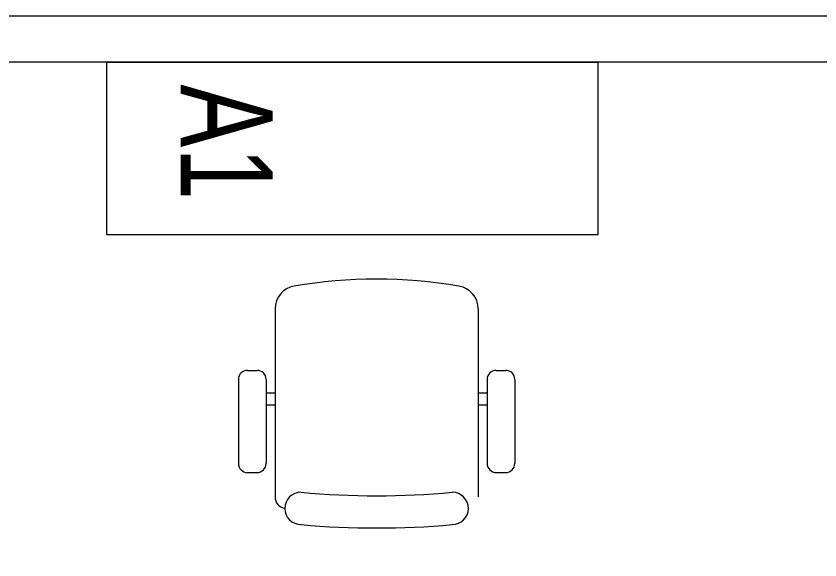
# Model space of a CAD drawing. Header units: millimetres. Extents: x 26027 to 581921, y 7230 to 233891.
# Drawn here: x 568849 to 570595, y 136070 to 137250 of the extents above; entities that cross this region are included whole.
import ezdxf

# ---------------------------------------------------------------- set-up
doc = ezdxf.new("R2010")
doc.units = ezdxf.units.MM
doc.header["$LTSCALE"] = 5
doc.layers.get('0').update_dxf_attribs({"color": 252})
for name, color, linetype, lineweight in [('Medical Equipment and Furniture', 252, 'Continuous', 0), ('NEW', 252, 'Continuous', 5), ('Walls', 252, 'Continuous', 5)]:
    doc.layers.add(name, color=color, linetype=linetype, lineweight=lineweight)
doc.styles.add('X3G_ENTITY_2587EA', font='swisscl.ttf', dxfattribs={"height": 200})

# ---------------------------------------------------------------- blocks, each defined once
blk = doc.blocks.new('*X15')
at = {"color": 0}
for p, q in [((5, 3), (5, 3)), ((5, 3), (5, 3)), ((5, 3), (5, 3)), ((5, 3), (5, 3)), ((5, 3), (5, 3)), ((5, 3), (5, 3)), ((5, 3), (5, 3)), ((5, 3), (5, 3)), ((5, 3), (5, 3)), ((5, 3), (5, 3)), ((5, 3), (5, 3)), ((5, 3), (5, 3)), ((5, 3), (5, 3)), ((5, 3), (5, 3)), ((5, 3), (5, 3)), ((5, 3), (5, 3)), ((5, 3), (5, 3)), ((5, 3), (5, 3)), ((5, 3), (5, 3)), ((5, 3), (5, 3)), ((5, 3), (5, 3)), ((5, 3), (5, 3)), ((5, 3), (5, 3)), ((5, 3), (5, 3)), ((5, 3), (5, 3)), ((5, 3), (5, 3)), ((5, 3), (5, 3)), ((5, 3), (5, 3)), ((5, 3), (5, 3)), ((5, 3), (5, 3)), ((5, 3), (5, 3)), ((5, 3), (5, 3)), ((5, 3), (5, 3)), ((5, 3), (5, 3)), ((5, 3), (5, 3)), ((5, 3), (5, 3)), ((5, 3), (5, 3)), ((5, 3), (5, 3)), ((5, 3), (5, 3)), ((5, 3), (5, 3)), ((5, 3), (5, 3)), ((5, 3), (5, 3)), ((5, 3), (5, 3)), ((5, 3), (5, 3)), ((5, 3), (5, 3)), ((5, 3), (5, 3)), ((5, 3), (5, 3)), ((5, 3), (5, 3)), ((5, 3), (5, 3)), ((5, 3), (5, 3)), ((5, 3), (5, 3)), ((5, 3), (5, 3)), ((5, 3), (5, 3)), ((5, 3), (5, 3)), ((5, 3), (5, 3)), ((5, 3), (5, 3)), ((5, 3), (5, 3)), ((5, 3), (5, 3)), ((5, 3), (5, 3)), ((5, 3), (5, 3)), ((5, 3), (5, 3)), ((5, 3), (5, 3)), ((5, 3), (5, 3)), ((5, 3), (5, 3)), ((5, 3), (5, 3)), ((5, 3), (5, 3)), ((6, 3), (5, 3)), ((5, 3), (5, 3)), ((6, 3), (5, 3)), ((5, 3), (5, 3)), ((6, 3), (5, 3)), ((5, 3), (5, 3)), ((6, 3), (5, 3)), ((5, 3), (5, 3)), ((5, 3), (5, 3)), ((5, 3), (5, 3)), ((5, 3), (5, 3)), ((5, 3), (5, 3)), ((5, 3), (5, 3)), ((5, 3), (5, 3)), ((5, 3), (5, 3)), ((5, 3), (5, 3)), ((5, 3), (5, 3)), ((5, 3), (5, 3)), ((5, 3), (5, 3)), ((5, 3), (5, 3)), ((5, 3), (5, 3)), ((5, 3), (5, 3)), ((5, 3), (5, 3)), ((5, 3), (5, 3)), ((5, 3), (5, 3)), ((5, 3), (5, 3)), ((5, 3), (5, 3)), ((5, 3), (5, 3)), ((5, 3), (5, 3)), ((5, 3), (5, 3)), ((6, 3), (6, 3)), ((6, 3), (6, 3)), ((6, 3), (6, 3)), ((6, 3), (6, 3)), ((6, 3), (6, 3)), ((6, 3), (6, 3)), ((6, 3), (6, 3)), ((6, 3), (6, 3)), ((6, 3), (6, 3)), ((6, 3), (6, 3)), ((6, 3), (6, 3)), ((6, 3), (6, 3)), ((6, 3), (6, 3)), ((6, 3), (6, 3)), ((6, 3), (6, 3)), ((6, 3), (6, 3)), ((6, 3), (6, 3)), ((6, 3), (6, 3)), ((6, 3), (6, 3)), ((6, 3), (6, 3)), ((6, 3), (6, 3)), ((6, 3), (6, 3)), ((6, 3), (6, 3)), ((6, 3), (6, 3)), ((6, 3), (6, 3)), ((6, 3), (6, 3)), ((6, 3), (6, 3)), ((6, 3), (6, 3)), ((6, 3), (6, 3)), ((6, 3), (6, 3)), ((6, 3), (6, 3)), ((6, 3), (6, 3)), ((6, 3), (6, 3)), ((6, 3), (6, 3)), ((6, 3), (6, 3)), ((6, 3), (6, 3)), ((6, 3), (6, 3)), ((6, 3), (6, 3)), ((6, 3), (6, 3)), ((6, 3), (6, 3)), ((6, 3), (6, 3)), ((6, 3), (6, 3)), ((6, 3), (6, 3)), ((6, 3), (6, 3)), ((6, 3), (6, 3)), ((6, 3), (6, 3)), ((6, 3), (6, 3)), ((6, 3), (6, 3)), ((6, 3), (6, 3)), ((6, 3), (6, 3)), ((6, 3), (6, 3)), ((6, 3), (6, 3)), ((6, 3), (6, 3)), ((6, 3), (6, 3)), ((6, 3), (6, 3)), ((6, 3), (6, 3)), ((6, 3), (6, 3)), ((6, 3), (6, 3)), ((6, 3), (6, 3)), ((6, 3), (6, 3)), ((6, 3), (6, 3)), ((6, 3), (6, 3)), ((6, 3), (6, 3)), ((6, 3), (6, 3)), ((6, 3), (6, 3)), ((6, 3), (6, 3)), ((6, 3), (6, 3)), ((6, 3), (6, 3)), ((6, 3), (6, 3)), ((6, 3), (6, 3)), ((6, 3), (6, 3)), ((6, 3), (6, 3)), ((6, 3), (6, 3)), ((6, 3), (6, 3)), ((6, 3), (6, 3)), ((6, 3), (6, 3)), ((6, 3), (6, 3)), ((6, 3), (6, 3)), ((6, 3), (6, 3)), ((6, 3), (6, 3)), ((6, 3), (6, 3)), ((6, 3), (6, 3)), ((6, 3), (6, 3)), ((6, 3), (6, 3)), ((6, 3), (6, 3)), ((6, 3), (6, 3)), ((6, 3), (6, 3)), ((6, 3), (6, 3)), ((6, 3), (6, 3)), ((6, 3), (6, 3)), ((6, 3), (6, 3)), ((6, 3), (6, 3)), ((6, 3), (6, 3)), ((6, 3), (6, 3)), ((6, 3), (6, 3)), ((6, 3), (6, 3)), ((6, 3), (6, 3)), ((6, 3), (6, 3)), ((6, 3), (6, 3)), ((6, 3), (6, 3)), ((6, 3), (6, 3)), ((6, 3), (6, 3)), ((6, 3), (6, 3)), ((6, 3), (6, 3)), ((6, 3), (6, 3)), ((6, 3), (6, 3)), ((6, 3), (6, 3)), ((6, 3), (6, 3)), ((6, 3), (6, 3)), ((6, 3), (6, 3)), ((6, 3), (6, 3)), ((6, 3), (6, 3)), ((6, 3), (6, 3)), ((6, 3), (6, 3)), ((6, 3), (6, 3)), ((6, 3), (6, 3)), ((6, 3), (6, 3)), ((6, 3), (6, 3)), ((6, 3), (6, 3)), ((6, 3), (6, 3)), ((6, 3), (6, 3)), ((6, 3), (6, 3)), ((6, 3), (6, 3)), ((6, 3), (6, 3)), ((6, 3), (6, 3)), ((6, 3), (6, 3)), ((6, 3), (6, 3)), ((6, 3), (6, 3)), ((6, 3), (6, 3)), ((6, 3), (6, 3)), ((6, 3), (6, 3)), ((6, 3), (6, 3)), ((6, 3), (6, 3)), ((6, 3), (6, 3)), ((6, 3), (6, 3)), ((6, 3), (6, 3)), ((6, 3), (6, 3)), ((6, 3), (6, 3)), ((6, 3), (6, 3)), ((6, 3), (6, 3)), ((6, 3), (6, 3)), ((6, 3), (6, 3)), ((6, 3), (6, 3)), ((6, 3), (6, 3)), ((6, 3), (6, 3)), ((6, 3), (6, 3)), ((6, 3), (6, 3)), ((6, 3), (6, 3)), ((6, 3), (6, 3)), ((6, 3), (6, 3)), ((6, 3), (6, 3)), ((6, 3), (6, 3)), ((6, 3), (6, 3)), ((6, 3), (6, 3)), ((6, 3), (6, 3)), ((6, 3), (6, 3)), ((6, 3), (6, 3)), ((6, 3), (6, 3)), ((6, 3), (6, 3)), ((6, 3), (6, 3)), ((6, 3), (6, 3)), ((6, 3), (6, 3)), ((6, 3), (6, 3)), ((6, 3), (6, 3)), ((6, 3), (6, 3)), ((6, 3), (6, 3)), ((6, 3), (6, 3)), ((6, 3), (6, 3)), ((6, 3), (6, 3)), ((6, 3), (6, 3)), ((6, 3), (6, 3)), ((6, 3), (6, 3)), ((6, 3), (6, 3)), ((6, 3), (6, 3)), ((6, 3), (6, 3)), ((6, 3), (6, 3)), ((6, 3), (6, 3)), ((6, 3), (6, 3)), ((6, 3), (6, 3)), ((6, 3), (6, 3)), ((6, 3), (6, 3)), ((6, 3), (6, 3)), ((6, 3), (6, 3)), ((6, 3), (6, 3)), ((6, 3), (6, 3)), ((6, 3), (6, 3)), ((6, 3), (6, 3)), ((6, 3), (6, 3)), ((6, 3), (6, 3)), ((6, 3), (6, 3)), ((6, 3), (6, 3)), ((6, 3), (6, 3)), ((6, 3), (6, 3)), ((6, 3), (6, 3)), ((6, 3), (6, 3)), ((6, 3), (6, 3)), ((6, 3), (6, 3)), ((6, 3), (6, 3)), ((6, 3), (6, 3)), ((6, 3), (6, 3)), ((6, 3), (6, 3)), ((6, 3), (6, 3)), ((6, 3), (6, 3)), ((6, 3), (6, 3)), ((6, 3), (5, 3)), ((6, 3), (5, 3)), ((6, 3), (5, 3)), ((6, 3), (5, 3)), ((6, 3), (5, 3)), ((6, 3), (6, 3)), ((6, 3), (6, 3)), ((6, 3), (6, 3)), ((6, 3), (6, 3)), ((6, 3), (6, 3)), ((6, 3), (6, 3)), ((6, 3), (6, 3)), ((6, 3), (6, 3)), ((6, 3), (6, 3)), ((6, 3), (6, 3)), ((6, 3), (6, 3)), ((6, 3), (6, 3)), ((6, 3), (6, 3)), ((6, 3), (6, 3)), ((6, 3), (6, 3)), ((6, 3), (6, 3)), ((6, 3), (6, 3)), ((6, 3), (6, 3)), ((6, 3), (6, 3)), ((6, 3), (6, 3)), ((6, 3), (6, 3)), ((6, 3), (6, 3)), ((6, 3), (6, 3)), ((6, 3), (6, 3)), ((6, 3), (6, 3)), ((6, 3), (6, 3)), ((6, 3), (6, 3)), ((6, 3), (6, 3)), ((6, 3), (6, 3)), ((6, 3), (6, 3)), ((6, 3), (6, 3)), ((6, 3), (6, 3)), ((6, 3), (6, 3)), ((6, 3), (6, 3)), ((6, 3), (6, 3)), ((6, 3), (6, 3)), ((6, 3), (6, 3)), ((6, 3), (6, 3)), ((6, 3), (6, 3)), ((6, 3), (6, 3)), ((6, 3), (6, 3)), ((6, 3), (6, 3)), ((6, 3), (6, 3)), ((6, 3), (6, 3)), ((6, 3), (6, 3)), ((6, 3), (6, 3)), ((6, 3), (6, 3)), ((6, 3), (6, 3)), ((6, 3), (6, 3)), ((6, 3), (6, 3)), ((6, 3), (6, 3)), ((6, 3), (6, 3)), ((6, 3), (6, 3)), ((6, 3), (6, 3)), ((6, 3), (6, 3)), ((6, 3), (6, 3)), ((6, 3), (6, 3)), ((6, 3), (6, 3)), ((6, 3), (6, 3)), ((6, 3), (6, 3)), ((6, 3), (6, 3)), ((6, 3), (6, 3)), ((6, 3), (6, 3)), ((6, 3), (6, 3)), ((6, 3), (6, 3)), ((6, 3), (6, 3)), ((6, 3), (6, 3)), ((6, 3), (6, 3)), ((6, 3), (6, 3)), ((6, 3), (6, 3)), ((6, 3), (6, 3)), ((6, 3), (6, 3)), ((6, 3), (6, 3)), ((6, 3), (6, 3)), ((6, 3), (6, 3)), ((6, 3), (6, 3)), ((6, 3), (6, 3)), ((6, 3), (6, 3)), ((6, 3), (6, 3)), ((6, 3), (6, 3)), ((6, 3), (6, 3)), ((6, 3), (6, 3)), ((6, 3), (6, 3)), ((6, 3), (6, 3)), ((6, 3), (6, 3)), ((6, 3), (6, 3)), ((6, 3), (6, 3)), ((6, 3), (6, 3)), ((6, 3), (6, 3)), ((6, 3), (6, 3)), ((6, 3), (6, 3)), ((6, 3), (6, 3)), ((6, 3), (6, 3)), ((6, 3), (6, 3)), ((6, 3), (6, 3)), ((6, 3), (6, 3)), ((6, 3), (6, 3)), ((6, 3), (6, 3)), ((6, 3), (6, 3)), ((6, 3), (6, 3)), ((6, 3), (6, 3)), ((6, 3), (6, 3)), ((6, 3), (6, 3)), ((6, 3), (6, 3)), ((6, 3), (6, 3)), ((6, 3), (6, 3)), ((6, 3), (6, 3)), ((6, 3), (6, 3)), ((6, 3), (6, 3)), ((6, 3), (6, 3)), ((6, 3), (6, 3)), ((6, 3), (6, 3)), ((6, 3), (6, 3)), ((6, 3), (6, 3)), ((6, 3), (6, 3)), ((6, 3), (6, 3)), ((6, 3), (6, 3)), ((6, 3), (6, 3)), ((6, 3), (6, 3)), ((6, 3), (6, 3)), ((6, 3), (6, 3)), ((6, 3), (6, 3)), ((6, 3), (6, 3)), ((6, 3), (6, 3)), ((6, 3), (6, 3)), ((6, 3), (6, 3)), ((6, 3), (6, 3)), ((6, 3), (6, 3)), ((6, 3), (6, 3)), ((6, 3), (6, 3)), ((6, 3), (6, 3)), ((6, 3), (6, 3)), ((6, 3), (6, 3)), ((6, 3), (6, 3)), ((6, 3), (6, 3)), ((6, 3), (6, 3)), ((6, 3), (6, 3)), ((6, 3), (6, 3)), ((6, 3), (6, 3)), ((6, 3), (6, 3)), ((6, 3), (6, 3)), ((6, 3), (6, 3)), ((6, 3), (6, 3)), ((6, 3), (6, 3)), ((6, 3), (6, 3)), ((6, 3), (6, 3)), ((6, 3), (6, 3)), ((6, 3), (6, 3)), ((6, 3), (6, 3)), ((6, 3), (6, 3)), ((6, 3), (6, 3)), ((6, 3), (6, 3)), ((6, 3), (6, 3)), ((6, 3), (6, 3)), ((6, 3), (6, 3)), ((6, 3), (6, 3)), ((6, 3), (6, 3)), ((6, 3), (6, 3)), ((6, 3), (6, 3)), ((6, 3), (6, 3)), ((6, 3), (6, 3)), ((6, 3), (6, 3)), ((6, 3), (6, 3)), ((6, 3), (6, 3)), ((6, 3), (6, 3)), ((6, 3), (6, 3)), ((6, 3), (6, 3)), ((6, 3), (6, 3)), ((6, 3), (6, 3)), ((6, 3), (6, 3)), ((6, 3), (6, 3)), ((6, 3), (6, 3)), ((6, 3), (6, 3)), ((6, 3), (6, 3)), ((6, 3), (6, 3)), ((6, 3), (6, 3)), ((6, 3), (6, 3)), ((6, 3), (6, 3)), ((6, 3), (6, 3)), ((6, 3), (6, 3)), ((6, 3), (6, 3)), ((6, 3), (6, 3)), ((6, 3), (6, 3)), ((6, 3), (6, 3)), ((6, 3), (6, 3)), ((6, 3), (6, 3)), ((6, 3), (6, 3)), ((6, 3), (6, 3)), ((6, 3), (6, 3)), ((6, 3), (6, 3)), ((6, 3), (6, 3)), ((6, 3), (6, 3)), ((6, 3), (6, 3)), ((6, 3), (6, 3)), ((6, 3), (6, 3)), ((6, 3), (6, 3)), ((6, 3), (6, 3)), ((6, 3), (6, 3)), ((6, 3), (6, 3)), ((6, 3), (6, 3)), ((6, 3), (6, 3)), ((6, 3), (6, 3)), ((6, 3), (6, 3)), ((6, 3), (6, 3)), ((6, 3), (6, 3)), ((6, 3), (6, 3)), ((6, 3), (6, 3)), ((6, 3), (6, 3)), ((6, 3), (6, 3)), ((6, 3), (6, 3)), ((6, 3), (6, 3)), ((6, 3), (6, 3)), ((6, 3), (6, 3)), ((6, 3), (6, 3)), ((6, 3), (6, 3)), ((6, 3), (6, 3)), ((6, 3), (6, 3)), ((6, 3), (6, 3)), ((6, 3), (6, 3)), ((6, 3), (6, 3)), ((6, 3), (6, 3)), ((6, 3), (6, 3)), ((6, 3), (6, 3)), ((6, 3), (6, 3)), ((6, 3), (6, 3)), ((6, 3), (6, 3)), ((6, 3), (6, 3)), ((6, 3), (6, 3)), ((6, 3), (6, 3)), ((6, 3), (6, 3)), ((6, 3), (6, 3)), ((6, 3), (6, 3)), ((6, 3), (6, 3)), ((6, 3), (6, 3)), ((6, 3), (6, 3)), ((6, 3), (6, 3)), ((6, 3), (6, 3)), ((6, 3), (6, 3)), ((6, 3), (6, 3)), ((6, 3), (6, 3)), ((6, 3), (6, 3)), ((6, 3), (6, 3)), ((6, 3), (6, 3)), ((6, 3), (6, 3)), ((6, 3), (6, 3)), ((6, 3), (6, 3)), ((6, 3), (6, 3)), ((6, 3), (6, 3)), ((6, 3), (6, 3)), ((6, 3), (6, 3)), ((6, 3), (6, 3)), ((6, 3), (6, 3)), ((6, 3), (6, 3)), ((6, 3), (6, 3)), ((6, 3), (6, 3)), ((6, 3), (6, 3)), ((6, 3), (6, 3)), ((6, 3), (6, 3)), ((6, 3), (6, 3)), ((6, 3), (6, 3)), ((6, 3), (6, 3)), ((6, 3), (6, 3)), ((6, 3), (6, 3)), ((6, 3), (6, 3)), ((6, 3), (6, 3)), ((6, 3), (6, 3)), ((6, 3), (6, 3)), ((6, 3), (6, 3)), ((6, 3), (6, 3)), ((6, 3), (6, 3)), ((6, 3), (6, 3)), ((6, 3), (6, 3)), ((6, 3), (6, 3)), ((6, 3), (6, 3)), ((6, 3), (6, 3)), ((6, 3), (6, 3)), ((6, 3), (6, 3)), ((6, 3), (6, 3)), ((6, 3), (6, 3)), ((6, 3), (6, 3)), ((6, 3), (6, 3)), ((6, 3), (6, 3)), ((6, 3), (6, 3)), ((6, 3), (6, 3)), ((6, 3), (6, 3)), ((6, 3), (6, 3)), ((6, 3), (6, 3)), ((6, 3), (6, 3)), ((6, 3), (6, 3)), ((6, 3), (6, 3)), ((6, 3), (6, 3)), ((6, 3), (6, 3)), ((6, 3), (6, 3)), ((6, 3), (6, 3)), ((6, 3), (6, 3)), ((6, 3), (6, 3)), ((6, 3), (6, 3)), ((6, 3), (6, 3)), ((6, 3), (6, 3)), ((6, 3), (6, 3)), ((6, 3), (6, 3)), ((6, 3), (6, 3)), ((6, 3), (6, 3)), ((6, 3), (6, 3)), ((6, 3), (6, 3)), ((6, 3), (6, 3)), ((6, 3), (6, 3)), ((6, 3), (6, 3)), ((6, 3), (6, 3)), ((6, 3), (6, 3)), ((6, 3), (6, 3)), ((6, 3), (6, 3)), ((6, 3), (6, 3)), ((6, 3), (6, 3)), ((6, 3), (6, 3)), ((6, 3), (6, 3)), ((6, 3), (6, 3))]:
    blk.add_line(p, q, dxfattribs=at)
blk = doc.blocks.new('*X16')
at = {"color": 0}
for p, q in [((13, 1), (13, 1)), ((13, 1), (13, 1)), ((13, 1), (13, 1)), ((13, 1), (13, 1)), ((13, 1), (13, 1)), ((13, 1), (13, 1)), ((13, 1), (13, 1)), ((13, 1), (13, 1)), ((13, 1), (13, 1)), ((13, 1), (13, 1)), ((13, 1), (13, 1)), ((13, 1), (13, 1)), ((13, 1), (13, 1)), ((13, 1), (13, 1)), ((13, 1), (13, 1)), ((13, 1), (14, 1)), ((13, 1), (14, 1)), ((13, 1), (14, 1)), ((13, 1), (13, 1)), ((13, 1), (13, 1)), ((13, 1), (13, 1)), ((13, 1), (13, 1)), ((13, 1), (13, 1)), ((13, 1), (13, 1)), ((13, 1), (13, 1)), ((13, 1), (13, 1)), ((13, 1), (13, 1)), ((13, 1), (13, 1)), ((13, 1), (13, 1)), ((13, 1), (13, 1)), ((13, 1), (13, 1)), ((13, 1), (13, 1)), ((13, 1), (13, 1)), ((13, 1), (13, 1)), ((13, 1), (13, 1)), ((13, 1), (13, 1)), ((13, 1), (13, 1)), ((13, 1), (13, 1)), ((13, 1), (13, 1)), ((13, 1), (13, 1)), ((13, 1), (13, 1)), ((13, 1), (13, 1)), ((13, 1), (13, 1)), ((13, 1), (13, 1)), ((13, 1), (13, 1)), ((13, 1), (13, 1)), ((13, 1), (13, 1)), ((13, 1), (13, 1)), ((13, 1), (13, 1)), ((13, 1), (13, 1)), ((13, 1), (13, 1)), ((13, 1), (13, 1)), ((13, 1), (13, 1)), ((13, 1), (13, 1)), ((13, 1), (13, 1)), ((13, 1), (13, 1)), ((13, 1), (13, 1)), ((13, 1), (13, 1)), ((13, 1), (13, 1)), ((13, 1), (13, 1)), ((13, 1), (13, 1)), ((13, 1), (13, 1)), ((13, 1), (13, 1)), ((13, 1), (13, 1)), ((13, 1), (13, 1)), ((13, 1), (13, 1)), ((13, 1), (13, 1)), ((13, 1), (13, 1)), ((13, 1), (13, 1)), ((13, 1), (13, 1)), ((13, 1), (13, 1)), ((13, 1), (13, 1)), ((13, 1), (13, 1)), ((13, 1), (13, 1)), ((13, 1), (13, 1)), ((13, 1), (13, 1)), ((13, 1), (13, 1)), ((13, 1), (13, 1)), ((13, 1), (13, 1)), ((13, 1), (13, 1)), ((13, 1), (13, 1)), ((13, 1), (13, 1)), ((13, 1), (13, 1)), ((13, 1), (13, 1)), ((13, 1), (13, 1)), ((13, 1), (13, 1)), ((13, 1), (13, 1)), ((13, 1), (13, 1)), ((13, 1), (13, 1)), ((13, 1), (13, 1)), ((13, 1), (13, 1)), ((13, 1), (13, 1)), ((13, 1), (13, 1)), ((13, 1), (13, 1)), ((13, 1), (13, 1)), ((13, 1), (13, 1)), ((13, 1), (13, 1)), ((13, 1), (13, 1)), ((13, 1), (13, 1)), ((13, 1), (13, 1)), ((13, 1), (13, 1)), ((13, 1), (13, 1)), ((13, 1), (13, 1)), ((13, 1), (13, 1)), ((13, 1), (13, 1)), ((13, 1), (13, 1)), ((13, 1), (13, 1)), ((13, 1), (13, 1)), ((13, 1), (13, 1)), ((13, 1), (13, 1)), ((13, 1), (13, 1)), ((13, 1), (13, 1)), ((13, 1), (13, 1)), ((13, 1), (13, 1)), ((13, 1), (13, 1)), ((13, 1), (13, 1)), ((13, 1), (13, 1)), ((13, 1), (13, 1)), ((13, 1), (13, 1)), ((13, 1), (13, 1)), ((13, 1), (13, 1)), ((13, 1), (13, 1)), ((13, 1), (13, 1)), ((13, 1), (14, 1)), ((13, 0), (13, 0)), ((13, 0), (13, 0)), ((13, 0), (13, 0)), ((13, 0), (13, 0)), ((13, 0), (13, 0)), ((13, 0), (13, 0)), ((13, 0), (13, 0)), ((13, 0), (13, 0)), ((13, 0), (13, 0)), ((13, 0), (13, 0)), ((13, 0), (13, 0)), ((13, 0), (13, 0)), ((13, 0), (13, 0)), ((13, 0), (13, 0)), ((13, 0), (13, 0)), ((13, 0), (13, 0)), ((13, 0), (13, 0)), ((13, 0), (13, 0)), ((13, 0), (13, 0)), ((13, 0), (13, 0)), ((13, 0), (13, 0)), ((13, 0), (13, 0)), ((13, 0), (13, 0)), ((13, 0), (13, 0)), ((13, 0), (13, 0)), ((13, 0), (13, 0)), ((13, 0), (13, 0)), ((13, 0), (13, 0)), ((13, 0), (13, 0)), ((13, 0), (13, 0)), ((13, 0), (13, 0)), ((13, 0), (13, 0)), ((13, 0), (13, 0)), ((13, 0), (13, 0)), ((13, 0), (13, 0)), ((13, 0), (13, 0)), ((13, 0), (13, 0)), ((13, 0), (13, 0)), ((13, 0), (13, 0)), ((13, 0), (13, 0)), ((13, 0), (13, 0)), ((13, 0), (13, 0)), ((13, 0), (13, 0)), ((13, 0), (13, 0)), ((13, 0), (13, 0)), ((13, 0), (13, 0)), ((13, 0), (13, 0)), ((13, 0), (13, 0)), ((13, 0), (14, 0)), ((13, 0), (14, 0)), ((13, 0), (13, 0)), ((13, 0), (14, 0)), ((14, 1), (14, 1)), ((14, 1), (14, 1)), ((14, 1), (14, 1)), ((14, 1), (14, 1)), ((14, 1), (14, 1)), ((14, 1), (14, 1)), ((14, 1), (14, 1)), ((14, 1), (14, 1)), ((14, 1), (14, 1)), ((14, 1), (14, 1)), ((14, 1), (14, 1)), ((14, 1), (14, 1)), ((14, 1), (14, 1)), ((14, 1), (14, 1)), ((14, 1), (14, 1)), ((14, 1), (14, 1)), ((14, 1), (14, 1)), ((14, 1), (14, 1)), ((14, 1), (14, 1)), ((14, 1), (14, 1)), ((14, 1), (14, 1)), ((14, 1), (14, 1)), ((14, 1), (14, 1)), ((14, 1), (14, 1)), ((14, 1), (14, 1)), ((14, 1), (14, 1)), ((14, 1), (14, 1)), ((14, 1), (14, 1)), ((14, 1), (14, 1)), ((14, 1), (14, 1)), ((14, 1), (14, 1)), ((14, 1), (14, 1)), ((14, 1), (14, 1)), ((14, 1), (14, 1)), ((14, 1), (14, 1)), ((14, 1), (14, 1)), ((14, 1), (14, 1)), ((14, 1), (14, 1)), ((14, 1), (14, 1)), ((14, 1), (14, 1)), ((14, 1), (14, 1)), ((14, 1), (14, 1)), ((14, 1), (14, 1)), ((14, 1), (14, 1)), ((14, 1), (14, 1)), ((14, 1), (14, 1)), ((14, 1), (14, 1)), ((14, 1), (14, 1)), ((14, 1), (14, 1)), ((14, 1), (14, 1)), ((14, 1), (14, 1)), ((14, 1), (14, 1)), ((14, 1), (14, 1)), ((14, 1), (14, 1)), ((14, 1), (14, 1)), ((14, 1), (14, 1)), ((14, 1), (14, 1)), ((14, 1), (14, 1)), ((14, 1), (14, 1)), ((14, 1), (14, 1)), ((14, 1), (14, 1)), ((14, 1), (14, 1)), ((14, 1), (14, 1)), ((14, 1), (14, 1)), ((14, 1), (14, 1)), ((14, 1), (14, 1)), ((14, 1), (14, 1)), ((14, 1), (14, 1)), ((14, 1), (14, 1)), ((14, 1), (14, 1)), ((14, 1), (14, 1)), ((14, 1), (14, 1)), ((14, 1), (14, 1)), ((14, 1), (14, 1)), ((14, 1), (14, 1)), ((14, 1), (14, 1)), ((14, 1), (14, 1)), ((14, 1), (14, 1)), ((14, 1), (14, 1)), ((14, 1), (14, 1)), ((14, 1), (14, 1)), ((14, 1), (14, 1)), ((14, 1), (14, 1)), ((14, 1), (14, 1)), ((14, 1), (14, 1)), ((14, 1), (14, 1)), ((14, 1), (14, 1)), ((14, 1), (14, 1)), ((14, 1), (14, 1)), ((14, 1), (14, 1)), ((14, 1), (14, 1)), ((14, 1), (14, 1)), ((14, 1), (14, 1)), ((14, 1), (14, 1)), ((14, 0), (14, 0)), ((14, 0), (14, 0)), ((14, 0), (14, 0)), ((14, 0), (14, 0)), ((14, 0), (14, 0)), ((14, 0), (14, 0)), ((14, 0), (14, 0)), ((14, 0), (14, 0)), ((14, 0), (14, 0)), ((14, 0), (14, 0)), ((14, 0), (14, 0)), ((14, 0), (14, 0)), ((14, 0), (14, 0)), ((14, 0), (14, 0)), ((14, 0), (14, 0)), ((14, 0), (14, 0)), ((14, 0), (14, 0)), ((14, 0), (14, 0)), ((14, 0), (14, 0)), ((14, 0), (14, 0)), ((14, 0), (14, 0)), ((14, 0), (14, 0)), ((14, 0), (14, 0)), ((14, 0), (14, 0)), ((14, 0), (14, 0)), ((14, 0), (14, 0)), ((14, 0), (14, 0)), ((14, 0), (14, 0)), ((14, 0), (14, 0)), ((14, 0), (14, 0)), ((14, 0), (14, 0)), ((14, 0), (14, 0)), ((14, 0), (14, 0)), ((14, 0), (14, 0)), ((14, 0), (14, 0)), ((14, 0), (14, 0)), ((14, 0), (14, 0)), ((14, 0), (14, 0)), ((14, 0), (14, 0)), ((14, 0), (14, 0)), ((14, 0), (14, 0)), ((14, 0), (14, 0)), ((14, 0), (14, 0)), ((14, 0), (14, 0)), ((14, 0), (14, 0)), ((14, 0), (14, 0)), ((14, 0), (14, 0)), ((14, 0), (14, 0)), ((13, 0), (13, 0)), ((13, 0), (14, 0)), ((13, 0), (13, 0)), ((13, 0), (14, 0)), ((13, 0), (13, 0)), ((13, 0), (14, 0)), ((13, 0), (13, 0)), ((13, 0), (13, 0)), ((13, 0), (13, 0)), ((13, 0), (13, 0)), ((13, 0), (14, 0)), ((13, 0), (13, 0)), ((13, 0), (14, 0)), ((13, 0), (13, 0)), ((13, 0), (14, 0)), ((13, 0), (13, 0)), ((13, 0), (14, 0)), ((13, 0), (13, 0)), ((13, 0), (14, 0)), ((13, 0), (13, 0)), ((13, 0), (14, 0)), ((13, 0), (13, 0)), ((13, 0), (14, 0)), ((13, 0), (13, 0)), ((13, 0), (13, 0)), ((13, 0), (13, 0)), ((13, 0), (14, 0)), ((13, 0), (13, 0)), ((13, 0), (14, 0)), ((13, 0), (13, 0)), ((13, 0), (14, 0)), ((13, 0), (13, 0)), ((13, 0), (14, 0)), ((13, 0), (13, 0)), ((13, 0), (13, 0)), ((13, 0), (13, 0)), ((13, 0), (13, 0)), ((13, 0), (13, 0)), ((13, 0), (13, 0)), ((13, 0), (13, 0)), ((13, 0), (13, 0)), ((13, 0), (13, 0)), ((13, 0), (13, 0)), ((13, 0), (13, 0)), ((13, 0), (13, 0)), ((13, 0), (13, 0)), ((13, 0), (13, 0)), ((13, 0), (13, 0)), ((13, 0), (13, 0)), ((13, 0), (13, 0)), ((13, 0), (13, 0)), ((13, 0), (13, 0)), ((13, 0), (13, 0)), ((13, 0), (13, 0)), ((13, 0), (13, 0)), ((13, 0), (13, 0)), ((13, 0), (13, 0)), ((13, 0), (13, 0)), ((13, 0), (13, 0)), ((13, 0), (13, 0)), ((13, 0), (13, 0)), ((13, 0), (13, 0)), ((13, 0), (13, 0)), ((13, 0), (13, 0)), ((13, -1), (13, -1)), ((13, -1), (13, -1)), ((13, -1), (13, -1)), ((13, -1), (13, -1)), ((13, -1), (13, -1)), ((13, -1), (14, -1)), ((13, -1), (13, -1)), ((14, 0), (14, 0)), ((14, 0), (14, 0)), ((14, 0), (14, 0)), ((14, 0), (14, 0)), ((14, 0), (14, 0)), ((14, 0), (14, 0)), ((14, 0), (14, 0)), ((14, 0), (14, 0)), ((14, 0), (14, 0)), ((14, 0), (14, 0)), ((14, 0), (14, 0)), ((14, 0), (14, 0)), ((14, 0), (14, 0)), ((14, 0), (14, 0)), ((14, 0), (14, 0)), ((13, 0), (14, 0)), ((14, 0), (14, 0)), ((14, 0), (14, 0)), ((14, 0), (14, 0)), ((14, 0), (14, 0)), ((14, 0), (14, 0)), ((14, 0), (14, 0)), ((14, 0), (14, 0)), ((14, 0), (14, 0)), ((14, 0), (14, 0)), ((14, 0), (14, 0)), ((14, 0), (14, 0)), ((14, 0), (14, 0)), ((14, 0), (14, 0)), ((14, 0), (14, 0)), ((14, 0), (14, 0)), ((14, 0), (14, 0)), ((14, 0), (14, 0)), ((14, 0), (14, 0)), ((14, 0), (14, 0)), ((14, 0), (14, 0)), ((14, 0), (14, 0)), ((14, 0), (14, 0)), ((14, 0), (14, 0)), ((14, 0), (14, 0)), ((14, 0), (14, 0)), ((14, 0), (14, 0)), ((14, 0), (14, 0)), ((14, 0), (14, 0)), ((14, 0), (14, 0)), ((14, 0), (14, 0)), ((14, 0), (14, 0)), ((14, 0), (14, 0)), ((14, 0), (14, 0)), ((14, 0), (14, 0)), ((14, -1), (14, -1)), ((14, -1), (14, -1)), ((14, -1), (14, -1)), ((14, -1), (14, -1)), ((14, -1), (14, -1))]:
    blk.add_line(p, q, dxfattribs=at)
blk = doc.blocks.new('GF21018-P')
at = {"color": 0}
for p, q in [((-0.2207, 0.4756), (-0.2207, 0.0675)), ((0.2205, 0.4756), (0.2205, 0.0675)), ((-0.2806, 0.3422), (-0.2598, 0.3422)), ((0.2596, 0.3422), (0.2804, 0.3422)), ((-0.3002, 0.3226), (-0.3002, 0.14)), ((-0.2402, 0.3226), (-0.2402, 0.14)), ((0.24, 0.3226), (0.24, 0.14)), ((0.3, 0.3226), (0.3, 0.14)), ((-0.2402, 0.2937), (-0.2207, 0.2937)), ((0.2205, 0.2937), (0.24, 0.2937)), ((-0.2402, 0.2671), (-0.2207, 0.2671)), ((0.2205, 0.2671), (0.24, 0.2671)), ((-0.2806, 0.1204), (-0.2598, 0.1204)), ((0.2596, 0.1204), (0.2804, 0.1204))]:
    blk.add_line(p, q, dxfattribs=at)
for points in [[(0.24, 0.2937), (0.24, 0.2937), (0.24, 0.2937), (0.24, 0.2937), (0.24, 0.2937), (0.24, 0.2937), (0.24, 0.2937), (0.24, 0.2937), (0.24, 0.2937), (0.24, 0.2937), (0.24, 0.2937), (0.24, 0.2937), (0.24, 0.2937), (0.24, 0.2937), (0.24, 0.2937), (0.24, 0.2937), (0.24, 0.2937), (0.24, 0.2937), (0.24, 0.2937), (0.24, 0.2937), (0.24, 0.2937), (0.24, 0.2937), (0.24, 0.2937), (0.24, 0.2937), (0.24, 0.2937), (0.24, 0.2937), (0.24, 0.2937), (0.24, 0.2937), (0.24, 0.2937), (0.24, 0.2937), (0.24, 0.2937), (0.24, 0.2937), (0.24, 0.2937), (0.24, 0.2937), (0.24, 0.2937), (0.24, 0.2937), (0.24, 0.2937), (0.24, 0.2937), (0.24, 0.2937), (0.24, 0.2937), (0.24, 0.2937), (0.24, 0.2937), (0.24, 0.2937), (0.24, 0.2937), (0.24, 0.2937), (0.24, 0.2937), (0.24, 0.2937), (0.24, 0.2937), (0.24, 0.2937), (0.24, 0.2937), (0.24, 0.2937), (0.24, 0.2937), (0.24, 0.2937), (0.24, 0.2937), (0.24, 0.2937), (0.24, 0.2937), (0.24, 0.2937), (0.24, 0.2937), (0.24, 0.2937), (0.24, 0.2937), (0.24, 0.2937), (0.24, 0.2937), (0.24, 0.2937), (0.24, 0.2937), (0.24, 0.2937), (0.24, 0.2937), (0.24, 0.2937), (0.24, 0.2937), (0.24, 0.2937), (0.24, 0.2937), (0.24, 0.2937), (0.24, 0.2937), (0.24, 0.2937), (0.24, 0.2937), (0.24, 0.2937), (0.24, 0.2937), (0.24, 0.2937), (0.24, 0.2937), (0.24, 0.2937), (0.24, 0.2937), (0.24, 0.2937), (0.24, 0.2937), (0.24, 0.2937), (0.24, 0.2937), (0.24, 0.2937), (0.24, 0.2937), (0.24, 0.2937), (0.24, 0.2937), (0.24, 0.2937), (0.24, 0.2937), (0.24, 0.2937), (0.24, 0.2937), (0.24, 0.2937), (0.24, 0.2937), (0.24, 0.2937), (0.24, 0.2937), (0.24, 0.2937), (0.24, 0.2937), (0.24, 0.2937), (0.24, 0.2937), (0.24, 0.2937), (0.24, 0.2937), (0.24, 0.2937), (0.24, 0.2937), (0.24, 0.2937), (0.24, 0.2937), (0.24, 0.2937), (0.24, 0.2937), (0.24, 0.2937), (0.24, 0.2937), (0.24, 0.2937), (0.24, 0.2937), (0.24, 0.2937), (0.24, 0.2937), (0.24, 0.2937), (0.24, 0.2937), (0.24, 0.2937), (0.24, 0.2937), (0.24, 0.2937), (0.24, 0.2937), (0.24, 0.2937), (0.24, 0.2937), (0.24, 0.2937), (0.24, 0.2937), (0.24, 0.2937), (0.24, 0.2937), (0.24, 0.2937), (0.24, 0.2937), (0.24, 0.2937), (0.24, 0.2937), (0.24, 0.2937), (0.24, 0.2937), (0.24, 0.2937), (0.24, 0.2937), (0.24, 0.2937), (0.24, 0.2937), (0.24, 0.2937), (0.24, 0.2937), (0.24, 0.2937), (0.24, 0.2937), (0.24, 0.2937), (0.24, 0.2937), (0.24, 0.2937), (0.24, 0.2937), (0.24, 0.2937), (0.24, 0.2937), (0.24, 0.2937), (0.24, 0.2937), (0.24, 0.2937), (0.24, 0.2937), (0.24, 0.2937), (0.24, 0.2937), (0.24, 0.2937), (0.24, 0.2937), (0.24, 0.2937), (0.24, 0.2937), (0.24, 0.2937), (0.24, 0.2937), (0.24, 0.2937), (0.24, 0.2937), (0.24, 0.2937), (0.24, 0.2937), (0.24, 0.2937), (0.24, 0.2937), (0.24, 0.2937), (0.24, 0.2937), (0.24, 0.2937), (0.24, 0.2937), (0.24, 0.2937), (0.24, 0.2937), (0.24, 0.2937), (0.24, 0.2937), (0.24, 0.2937), (0.24, 0.2937), (0.24, 0.2937), (0.24, 0.2937), (0.24, 0.2937), (0.24, 0.2937), (0.24, 0.2937), (0.24, 0.2937), (0.24, 0.2937), (0.24, 0.2937), (0.24, 0.2937), (0.24, 0.2937), (0.24, 0.2937), (0.24, 0.2937), (0.24, 0.2937), (0.24, 0.2937), (0.24, 0.2937), (0.24, 0.2937), (0.24, 0.2937), (0.24, 0.2937), (0.24, 0.2937), (0.24, 0.2937), (0.24, 0.2937), (0.24, 0.2937), (0.24, 0.2937), (0.24, 0.2937), (0.24, 0.2937), (0.24, 0.2937), (0.24, 0.2937), (0.24, 0.2937), (0.24, 0.2937), (0.24, 0.2937), (0.24, 0.2937), (0.24, 0.2937), (0.24, 0.2937), (0.24, 0.2937), (0.24, 0.2937), (0.24, 0.2937), (0.24, 0.2937), (0.24, 0.2937), (0.24, 0.2937), (0.24, 0.2937), (0.24, 0.2937), (0.24, 0.2937), (0.24, 0.2937), (0.24, 0.2937), (0.24, 0.2937), (0.24, 0.2937), (0.24, 0.2937), (0.24, 0.2937), (0.24, 0.2937), (0.24, 0.2937), (0.24, 0.2937), (0.24, 0.2937), (0.24, 0.2937), (0.24, 0.2937), (0.24, 0.2937), (0.24, 0.2937), (0.24, 0.2937), (0.24, 0.2937), (0.24, 0.2937), (0.24, 0.2937), (0.24, 0.2937), (0.24, 0.2937), (0.24, 0.2937), (0.24, 0.2937), (0.24, 0.2937), (0.24, 0.2937), (0.24, 0.2937), (0.24, 0.2937), (0.24, 0.2937), (0.24, 0.2937), (0.24, 0.2937), (0.24, 0.2937), (0.24, 0.2937), (0.24, 0.2937), (0.24, 0.2937), (0.24, 0.2937), (0.24, 0.2937), (0.24, 0.2937), (0.24, 0.2937), (0.24, 0.2937), (0.24, 0.2937), (0.24, 0.2937), (0.24, 0.2937), (0.24, 0.2937), (0.24, 0.2937), (0.24, 0.2937), (0.24, 0.2937), (0.24, 0.2937), (0.24, 0.2937), (0.24, 0.2937), (0.24, 0.2937), (0.24, 0.2937), (0.24, 0.2937), (0.24, 0.2937), (0.24, 0.2937), (0.24, 0.2937), (0.24, 0.2937), (0.24, 0.2937), (0.24, 0.2937), (0.24, 0.2937), (0.24, 0.2937), (0.24, 0.2937), (0.24, 0.2937)], [(0.24, 0.2937), (0.24, 0.2937), (0.24, 0.2937), (0.24, 0.2937), (0.24, 0.2937), (0.24, 0.2937), (0.24, 0.2937), (0.24, 0.2937), (0.24, 0.2937), (0.24, 0.2937), (0.24, 0.2937), (0.24, 0.2937), (0.24, 0.2937), (0.24, 0.2937), (0.24, 0.2937), (0.24, 0.2937), (0.24, 0.2937), (0.24, 0.2937), (0.24, 0.2937), (0.24, 0.2937), (0.24, 0.2937), (0.24, 0.2937), (0.24, 0.2937), (0.24, 0.2937), (0.24, 0.2937), (0.24, 0.2937), (0.24, 0.2937), (0.24, 0.2937), (0.24, 0.2937), (0.24, 0.2937), (0.24, 0.2937), (0.24, 0.2937), (0.24, 0.2937), (0.24, 0.2937), (0.24, 0.2937), (0.24, 0.2937), (0.24, 0.2937), (0.24, 0.2937), (0.24, 0.2937), (0.24, 0.2937), (0.24, 0.2937), (0.24, 0.2937), (0.24, 0.2937), (0.24, 0.2937), (0.24, 0.2937), (0.24, 0.2937), (0.24, 0.2937), (0.24, 0.2937), (0.24, 0.2937), (0.24, 0.2937), (0.24, 0.2937), (0.24, 0.2937), (0.24, 0.2937), (0.24, 0.2937), (0.24, 0.2937), (0.24, 0.2937), (0.24, 0.2937), (0.24, 0.2937), (0.24, 0.2937), (0.24, 0.2937), (0.24, 0.2937), (0.24, 0.2937), (0.24, 0.2937), (0.24, 0.2937), (0.24, 0.2937), (0.24, 0.2937), (0.24, 0.2937), (0.24, 0.2937), (0.24, 0.2937), (0.24, 0.2937), (0.24, 0.2937), (0.24, 0.2937), (0.24, 0.2937), (0.24, 0.2937), (0.24, 0.2937), (0.24, 0.2937), (0.24, 0.2937), (0.24, 0.2937), (0.24, 0.2937), (0.24, 0.2937), (0.24, 0.2937), (0.24, 0.2937), (0.24, 0.2937), (0.24, 0.2937), (0.24, 0.2937), (0.24, 0.2937), (0.24, 0.2937), (0.24, 0.2937), (0.24, 0.2937), (0.24, 0.2937), (0.24, 0.2937), (0.24, 0.2937), (0.24, 0.2937), (0.24, 0.2937), (0.24, 0.2937), (0.24, 0.2937), (0.24, 0.2937), (0.24, 0.2937), (0.24, 0.2937), (0.24, 0.2937), (0.24, 0.2937), (0.24, 0.2937), (0.24, 0.2937), (0.24, 0.2937), (0.24, 0.2937), (0.24, 0.2937), (0.24, 0.2937), (0.24, 0.2937), (0.24, 0.2937), (0.24, 0.2937), (0.24, 0.2937), (0.24, 0.2937), (0.24, 0.2937), (0.24, 0.2937), (0.24, 0.2937), (0.24, 0.2937), (0.24, 0.2937), (0.24, 0.2937), (0.24, 0.2937), (0.24, 0.2937), (0.24, 0.2937), (0.24, 0.2937), (0.24, 0.2937), (0.24, 0.2937), (0.24, 0.2937), (0.24, 0.2937), (0.24, 0.2937), (0.24, 0.2937), (0.24, 0.2937), (0.24, 0.2937), (0.24, 0.2937), (0.24, 0.2937), (0.24, 0.2937), (0.24, 0.2937), (0.24, 0.2937), (0.24, 0.2937), (0.24, 0.2937), (0.24, 0.2937), (0.24, 0.2937), (0.24, 0.2937), (0.24, 0.2937), (0.24, 0.2937), (0.24, 0.2937), (0.24, 0.2937), (0.24, 0.2937), (0.24, 0.2937), (0.24, 0.2937), (0.24, 0.2937), (0.24, 0.2937), (0.24, 0.2937), (0.24, 0.2937), (0.24, 0.2937), (0.24, 0.2937), (0.24, 0.2937), (0.24, 0.2937), (0.24, 0.2937), (0.24, 0.2937), (0.24, 0.2937), (0.24, 0.2937), (0.24, 0.2937), (0.24, 0.2937), (0.24, 0.2937), (0.24, 0.2937), (0.24, 0.2937), (0.24, 0.2937), (0.24, 0.2937), (0.24, 0.2937), (0.24, 0.2937), (0.24, 0.2937), (0.24, 0.2937), (0.24, 0.2937), (0.24, 0.2937), (0.24, 0.2937), (0.24, 0.2937), (0.24, 0.2937), (0.24, 0.2937), (0.24, 0.2937), (0.24, 0.2937), (0.24, 0.2937), (0.24, 0.2937), (0.24, 0.2937), (0.24, 0.2937), (0.24, 0.2937), (0.24, 0.2937), (0.24, 0.2937), (0.24, 0.2937), (0.24, 0.2937), (0.24, 0.2937), (0.24, 0.2937), (0.24, 0.2937), (0.24, 0.2937), (0.24, 0.2937), (0.24, 0.2937), (0.24, 0.2937), (0.24, 0.2937), (0.24, 0.2937), (0.24, 0.2937), (0.24, 0.2937), (0.24, 0.2937), (0.24, 0.2937), (0.24, 0.2937), (0.24, 0.2937), (0.24, 0.2937), (0.24, 0.2937), (0.24, 0.2937), (0.24, 0.2937), (0.24, 0.2937), (0.24, 0.2937), (0.24, 0.2937), (0.24, 0.2937), (0.24, 0.2937), (0.24, 0.2937), (0.24, 0.2937), (0.24, 0.2937), (0.24, 0.2937), (0.24, 0.2937), (0.24, 0.2937), (0.24, 0.2937), (0.24, 0.2937)], [(0.24, 0.2937), (0.24, 0.2937), (0.24, 0.2937), (0.24, 0.2937), (0.24, 0.2937), (0.24, 0.2937), (0.24, 0.2937), (0.24, 0.2937), (0.24, 0.2937), (0.24, 0.2937), (0.24, 0.2937), (0.24, 0.2937), (0.24, 0.2937), (0.24, 0.2937), (0.24, 0.2937), (0.24, 0.2937), (0.24, 0.2937), (0.24, 0.2937), (0.24, 0.2937), (0.24, 0.2937), (0.24, 0.2937), (0.24, 0.2937), (0.24, 0.2937), (0.24, 0.2937), (0.24, 0.2937), (0.24, 0.2937), (0.24, 0.2937), (0.24, 0.2937), (0.24, 0.2937), (0.24, 0.2937), (0.24, 0.2937), (0.24, 0.2937), (0.24, 0.2937), (0.24, 0.2937), (0.24, 0.2937), (0.24, 0.2937), (0.24, 0.2937), (0.24, 0.2937), (0.24, 0.2937), (0.24, 0.2937), (0.24, 0.2937), (0.24, 0.2937), (0.24, 0.2937), (0.24, 0.2937), (0.24, 0.2937), (0.24, 0.2937), (0.24, 0.2937), (0.24, 0.2937), (0.24, 0.2937), (0.24, 0.2937), (0.24, 0.2937), (0.24, 0.2937), (0.24, 0.2937), (0.24, 0.2937), (0.24, 0.2937), (0.24, 0.2937), (0.24, 0.2937), (0.24, 0.2937), (0.24, 0.2937), (0.24, 0.2937), (0.24, 0.2937), (0.24, 0.2937), (0.24, 0.2937), (0.24, 0.2937), (0.24, 0.2937), (0.24, 0.2937), (0.24, 0.2937), (0.24, 0.2937), (0.24, 0.2937), (0.24, 0.2937), (0.24, 0.2937), (0.24, 0.2937), (0.24, 0.2937), (0.24, 0.2937), (0.24, 0.2937), (0.24, 0.2937), (0.24, 0.2937), (0.24, 0.2937), (0.24, 0.2937), (0.24, 0.2937), (0.24, 0.2937), (0.24, 0.2937), (0.24, 0.2937), (0.24, 0.2937), (0.24, 0.2937), (0.24, 0.2937), (0.24, 0.2937), (0.24, 0.2937), (0.24, 0.2937), (0.24, 0.2937), (0.24, 0.2937), (0.24, 0.2937), (0.24, 0.2937), (0.24, 0.2937), (0.24, 0.2937), (0.24, 0.2937), (0.24, 0.2937), (0.24, 0.2937), (0.24, 0.2937), (0.24, 0.2937), (0.24, 0.2937), (0.24, 0.2937), (0.24, 0.2937), (0.24, 0.2937), (0.24, 0.2937), (0.24, 0.2937), (0.24, 0.2937), (0.24, 0.2937), (0.24, 0.2937), (0.24, 0.2937), (0.24, 0.2937), (0.24, 0.2937), (0.24, 0.2937), (0.24, 0.2937), (0.24, 0.2937), (0.24, 0.2937), (0.24, 0.2937), (0.24, 0.2937), (0.24, 0.2937), (0.24, 0.2937), (0.24, 0.2937), (0.24, 0.2937), (0.24, 0.2937), (0.24, 0.2937), (0.24, 0.2937), (0.24, 0.2937), (0.24, 0.2937), (0.24, 0.2937), (0.24, 0.2937), (0.24, 0.2937), (0.24, 0.2937), (0.24, 0.2937), (0.24, 0.2937), (0.24, 0.2937), (0.24, 0.2937), (0.24, 0.2937), (0.24, 0.2937), (0.24, 0.2937), (0.24, 0.2937), (0.24, 0.2937), (0.24, 0.2937), (0.24, 0.2937), (0.24, 0.2937), (0.24, 0.2937), (0.24, 0.2937), (0.24, 0.2937), (0.24, 0.2937), (0.24, 0.2937), (0.24, 0.2937), (0.24, 0.2937), (0.24, 0.2937), (0.24, 0.2937), (0.24, 0.2937), (0.24, 0.2937), (0.24, 0.2937), (0.24, 0.2937), (0.24, 0.2937), (0.24, 0.2937), (0.24, 0.2937), (0.24, 0.2937), (0.24, 0.2937), (0.24, 0.2937), (0.24, 0.2937), (0.24, 0.2937), (0.24, 0.2937), (0.24, 0.2937), (0.24, 0.2937), (0.24, 0.2937), (0.24, 0.2937), (0.24, 0.2937), (0.24, 0.2937), (0.24, 0.2937), (0.24, 0.2937), (0.24, 0.2937), (0.24, 0.2937), (0.24, 0.2937), (0.24, 0.2937), (0.24, 0.2937), (0.24, 0.2937), (0.24, 0.2937), (0.24, 0.2937), (0.24, 0.2937), (0.24, 0.2937), (0.24, 0.2937), (0.24, 0.2937), (0.24, 0.2937), (0.24, 0.2937), (0.24, 0.2937), (0.24, 0.2937), (0.24, 0.2937), (0.24, 0.2937), (0.24, 0.2937), (0.24, 0.2937), (0.24, 0.2937), (0.24, 0.2937), (0.24, 0.2937), (0.24, 0.2937), (0.24, 0.2937), (0.24, 0.2937), (0.24, 0.2937), (0.24, 0.2937), (0.24, 0.2937), (0.24, 0.2937), (0.24, 0.2937), (0.24, 0.2937), (0.24, 0.2937), (0.24, 0.2937), (0.24, 0.2937), (0.24, 0.2937), (0.24, 0.2937), (0.24, 0.2937), (0.24, 0.2937), (0.24, 0.2937), (0.24, 0.2937)]]:
    blk.add_lwpolyline(points, close=True, dxfattribs=at)
for centre, radius, start, end in [((-0.1707, 0.4756), 0.05, 99.6329, 180), ((-0.0001, -0.5295), 1.0695, 80.3671, 99.6329), ((0.1705, 0.4756), 0.05, 0, 80.3671), ((-0.2806, 0.3226), 0.0196, 90, 180), ((-0.2598, 0.3226), 0.0196, 360, 90), ((0.2596, 0.3226), 0.0196, 90, 180), ((0.2804, 0.3226), 0.0196, 0, 90), ((-0.2806, 0.14), 0.0196, 180, 270), ((-0.2598, 0.14), 0.0196, 270, 360), ((0.2596, 0.14), 0.0196, 180, 270), ((0.2804, 0.14), 0.0196, 270, 0), ((-0.1643, 0.0425), 0.0351, 90, 270), ((0, 1.8467), 1.7767, 264.6946, 275.3053), ((0.1641, 0.0425), 0.0351, 270, 90), ((-0.1957, 0.0675), 0.025, 180, 261.4721), ((0, 1.8314), 1.8314, 264.8532, 275.147)]:
    blk.add_arc(centre, radius, start, end, dxfattribs=at)
at = {"layer": 'NEW', "color": 0, "linetype": 'Continuous'}
for points in [[(0.24, 0.2937), (0.24, 0.2937), (0.24, 0.2937), (0.24, 0.2937), (0.24, 0.2937), (0.24, 0.2937), (0.24, 0.2937), (0.24, 0.2937)], [(0.24, 0.2937), (0.24, 0.2937), (0.24, 0.2937), (0.24, 0.2937), (0.24, 0.2937), (0.24, 0.2937), (0.24, 0.2937)], [(0.24, 0.2937), (0.24, 0.2937), (0.24, 0.2937), (0.24, 0.2937), (0.24, 0.2937), (0.24, 0.2937), (0.24, 0.2937), (0.24, 0.2937), (0.24, 0.2937)], [(0.24, 0.2937), (0.24, 0.2937), (0.24, 0.2937), (0.24, 0.2937), (0.24, 0.2937), (0.24, 0.2937), (0.24, 0.2937), (0.24, 0.2937), (0.24, 0.2937), (0.24, 0.2937)], [(0.24, 0.2937), (0.24, 0.2937), (0.24, 0.2937), (0.24, 0.2937), (0.24, 0.2937), (0.24, 0.2937), (0.24, 0.2937), (0.24, 0.2937), (0.24, 0.2937), (0.24, 0.2937), (0.24, 0.2937), (0.24, 0.2937), (0.24, 0.2937), (0.24, 0.2937), (0.24, 0.2937)], [(0.24, 0.2937), (0.24, 0.2937), (0.24, 0.2937), (0.24, 0.2937), (0.24, 0.2937), (0.24, 0.2937), (0.24, 0.2937), (0.24, 0.2937), (0.24, 0.2937), (0.24, 0.2937)], [(0.24, 0.2937), (0.24, 0.2937), (0.24, 0.2937), (0.24, 0.2937), (0.24, 0.2937), (0.24, 0.2937), (0.24, 0.2937), (0.24, 0.2937), (0.24, 0.2937), (0.24, 0.2937)], [(0.24, 0.2937), (0.24, 0.2937), (0.24, 0.2937), (0.24, 0.2937), (0.24, 0.2937), (0.24, 0.2937), (0.24, 0.2937), (0.24, 0.2937), (0.24, 0.2937), (0.24, 0.2937)], [(0.24, 0.2937), (0.24, 0.2937), (0.24, 0.2937), (0.24, 0.2937), (0.24, 0.2937), (0.24, 0.2937), (0.24, 0.2937), (0.24, 0.2937), (0.24, 0.2937), (0.24, 0.2937), (0.24, 0.2937), (0.24, 0.2937), (0.24, 0.2937), (0.24, 0.2937), (0.24, 0.2937), (0.24, 0.2937), (0.24, 0.2937), (0.24, 0.2937)], [(0.24, 0.2937), (0.24, 0.2937), (0.24, 0.2937), (0.24, 0.2937), (0.24, 0.2937), (0.24, 0.2937), (0.24, 0.2937), (0.24, 0.2937), (0.24, 0.2937), (0.24, 0.2937), (0.24, 0.2937), (0.24, 0.2937)], [(0.24, 0.2937), (0.24, 0.2937), (0.24, 0.2937), (0.24, 0.2937), (0.24, 0.2937), (0.24, 0.2937), (0.24, 0.2937)], [(0.24, 0.2937), (0.24, 0.2937), (0.24, 0.2937), (0.24, 0.2937), (0.24, 0.2937), (0.24, 0.2937), (0.24, 0.2937), (0.24, 0.2937), (0.24, 0.2937), (0.24, 0.2937), (0.24, 0.2937), (0.24, 0.2937), (0.24, 0.2937), (0.24, 0.2937), (0.24, 0.2937), (0.24, 0.2937), (0.24, 0.2937), (0.24, 0.2937), (0.24, 0.2937), (0.24, 0.2937), (0.24, 0.2937), (0.24, 0.2937), (0.24, 0.2937), (0.24, 0.2937), (0.24, 0.2937), (0.24, 0.2937), (0.24, 0.2937), (0.24, 0.2937), (0.24, 0.2937), (0.24, 0.2937), (0.24, 0.2937), (0.24, 0.2937), (0.24, 0.2937), (0.24, 0.2937), (0.24, 0.2937), (0.24, 0.2937), (0.24, 0.2937), (0.24, 0.2937), (0.24, 0.2937), (0.24, 0.2937), (0.24, 0.2937), (0.24, 0.2937), (0.24, 0.2937), (0.24, 0.2937), (0.24, 0.2937), (0.24, 0.2937), (0.24, 0.2937), (0.24, 0.2937), (0.24, 0.2937), (0.24, 0.2937), (0.24, 0.2937), (0.24, 0.2937), (0.24, 0.2937), (0.24, 0.2937), (0.24, 0.2937), (0.24, 0.2937), (0.24, 0.2937), (0.24, 0.2937), (0.24, 0.2937), (0.24, 0.2937), (0.24, 0.2937), (0.24, 0.2937), (0.24, 0.2937), (0.24, 0.2937), (0.24, 0.2937), (0.24, 0.2937), (0.24, 0.2937), (0.24, 0.2937), (0.24, 0.2937), (0.24, 0.2937), (0.24, 0.2937), (0.24, 0.2937), (0.24, 0.2937), (0.24, 0.2937), (0.24, 0.2937), (0.24, 0.2937), (0.24, 0.2937), (0.24, 0.2937), (0.24, 0.2937), (0.24, 0.2937), (0.24, 0.2937), (0.24, 0.2937), (0.24, 0.2937), (0.24, 0.2937), (0.24, 0.2937), (0.24, 0.2937), (0.24, 0.2937), (0.24, 0.2937), (0.24, 0.2937), (0.24, 0.2937), (0.24, 0.2937), (0.24, 0.2937), (0.24, 0.2937), (0.24, 0.2937), (0.24, 0.2937), (0.24, 0.2937), (0.24, 0.2937), (0.24, 0.2937), (0.24, 0.2937), (0.24, 0.2937), (0.24, 0.2937), (0.24, 0.2937), (0.24, 0.2937), (0.24, 0.2937), (0.24, 0.2937), (0.24, 0.2937), (0.24, 0.2937), (0.24, 0.2937), (0.24, 0.2937), (0.24, 0.2937), (0.24, 0.2937)], [(0.24, 0.2937), (0.24, 0.2937), (0.24, 0.2937), (0.24, 0.2937), (0.24, 0.2937), (0.24, 0.2937), (0.24, 0.2937), (0.24, 0.2937), (0.24, 0.2937), (0.24, 0.2937), (0.24, 0.2937), (0.24, 0.2937), (0.24, 0.2937), (0.24, 0.2937), (0.24, 0.2937), (0.24, 0.2937), (0.24, 0.2937)], [(0.24, 0.2937), (0.24, 0.2937), (0.24, 0.2937), (0.24, 0.2937), (0.24, 0.2937), (0.24, 0.2937), (0.24, 0.2937), (0.24, 0.2937), (0.24, 0.2937), (0.24, 0.2937), (0.24, 0.2937), (0.24, 0.2937), (0.24, 0.2937), (0.24, 0.2937), (0.24, 0.2937), (0.24, 0.2937), (0.24, 0.2937), (0.24, 0.2937), (0.24, 0.2937), (0.24, 0.2937), (0.24, 0.2937), (0.24, 0.2937), (0.24, 0.2937), (0.24, 0.2937), (0.24, 0.2937), (0.24, 0.2937), (0.24, 0.2937), (0.24, 0.2937), (0.24, 0.2937), (0.24, 0.2937), (0.24, 0.2937), (0.24, 0.2937), (0.24, 0.2937), (0.24, 0.2937), (0.24, 0.2937), (0.24, 0.2937), (0.24, 0.2937), (0.24, 0.2937), (0.24, 0.2937), (0.24, 0.2937), (0.24, 0.2937), (0.24, 0.2937), (0.24, 0.2937), (0.24, 0.2937), (0.24, 0.2937), (0.24, 0.2937), (0.24, 0.2937), (0.24, 0.2937), (0.24, 0.2937), (0.24, 0.2937), (0.24, 0.2937), (0.24, 0.2937), (0.24, 0.2937), (0.24, 0.2937), (0.24, 0.2937), (0.24, 0.2937), (0.24, 0.2937), (0.24, 0.2937), (0.24, 0.2937), (0.24, 0.2937), (0.24, 0.2937), (0.24, 0.2937), (0.24, 0.2937), (0.24, 0.2937), (0.24, 0.2937), (0.24, 0.2937), (0.24, 0.2937), (0.24, 0.2937), (0.24, 0.2937), (0.24, 0.2937), (0.24, 0.2937), (0.24, 0.2937), (0.24, 0.2937), (0.24, 0.2937), (0.24, 0.2937), (0.24, 0.2937), (0.24, 0.2937), (0.24, 0.2937), (0.24, 0.2937), (0.24, 0.2937), (0.24, 0.2937), (0.24, 0.2937), (0.24, 0.2937), (0.24, 0.2937), (0.24, 0.2937), (0.24, 0.2937), (0.24, 0.2937), (0.24, 0.2937), (0.24, 0.2937)], [(0.24, 0.2937), (0.24, 0.2937), (0.24, 0.2937), (0.24, 0.2937), (0.24, 0.2937), (0.24, 0.2937), (0.24, 0.2937), (0.24, 0.2937), (0.24, 0.2937), (0.24, 0.2937), (0.24, 0.2937), (0.24, 0.2937), (0.24, 0.2937), (0.24, 0.2937), (0.24, 0.2937), (0.24, 0.2937), (0.24, 0.2937), (0.24, 0.2937), (0.24, 0.2937), (0.24, 0.2937), (0.24, 0.2937), (0.24, 0.2937), (0.24, 0.2937), (0.24, 0.2937), (0.24, 0.2937), (0.24, 0.2937), (0.24, 0.2937), (0.24, 0.2937), (0.24, 0.2937), (0.24, 0.2937), (0.24, 0.2937), (0.24, 0.2937), (0.24, 0.2937), (0.24, 0.2937), (0.24, 0.2937), (0.24, 0.2937), (0.24, 0.2937), (0.24, 0.2937), (0.24, 0.2937), (0.24, 0.2937), (0.24, 0.2937), (0.24, 0.2937), (0.24, 0.2937), (0.24, 0.2937), (0.24, 0.2937), (0.24, 0.2937), (0.24, 0.2937), (0.24, 0.2937), (0.24, 0.2937), (0.24, 0.2937), (0.24, 0.2937), (0.24, 0.2937), (0.24, 0.2937), (0.24, 0.2937)]]:
    blk.add_lwpolyline(points, dxfattribs=at)
at = {"color": 0}
for name, xscale, yscale, zscale in [('*X15', 8.59375e-11, 8.59375e-11, 8.59375e-11), ('*X16', 5.5e-11, 5.5e-11, 5.5e-11)]:
    blk.add_blockref(name, (0.24, 0.2937), dxfattribs=dict(at, xscale=xscale, yscale=yscale, zscale=zscale))

msp = doc.modelspace()

# ---------------------------------------------------------------- linework, layer by layer
at = {"layer": 'Medical Equipment and Furniture'}
msp.add_lwpolyline([(569045.3, 137149.8), (569045.3, 136776), (570113.3, 136776), (570113.3, 137149.8)], close=True, dxfattribs=at)
at = {"layer": 'Walls', "elevation": 0}
for points in [[(571353.8, 137250.3), (567813.8, 137250.3), (567813.8, 135310.3)], [(571353.8, 137150.3), (567913.8, 137150.3), (567913.8, 135310.3)]]:
    msp.add_lwpolyline(points, dxfattribs=at)

# ---------------------------------------------------------------- block references
at = {"layer": 'Medical Equipment and Furniture', "xscale": 1000, "yscale": 1000, "zscale": 1000}
msp.add_blockref('GF21018-P', (569631.9, 136139.1), dxfattribs=at)

# ---------------------------------------------------------------- texts
at = {"layer": 'Medical Equipment and Furniture', "insert": (569406, 136976.8), "char_height": 200, "attachment_point": 2, "rotation": 270, "style": 'X3G_ENTITY_2587EA'}
msp.add_mtext('A1', dxfattribs=at)

doc.saveas('drawing.dxf')
